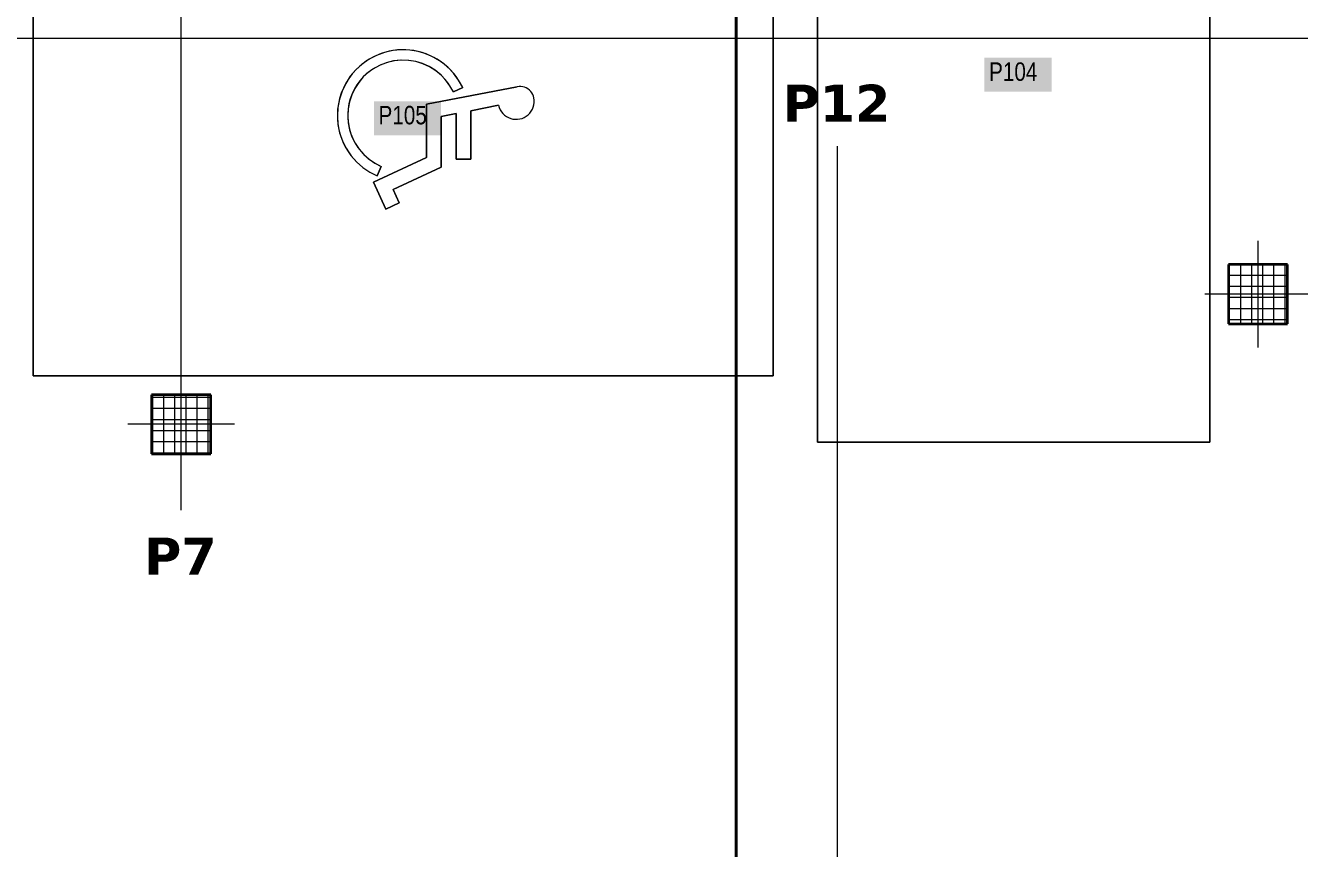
# Model space of a CAD drawing. Extents: x -882 to 613, y -179 to 366.
# Drawn here: x -3.4 to 168.7, y 63.8 to 175.1 of the extents above; entities that cross this region are included whole.
import ezdxf
from ezdxf.lldxf.tags import DXFTag

# ---------------------------------------------------------------- set-up
doc = ezdxf.new("R2010")
doc.units = 0
doc.layers.get('0').update_dxf_attribs({"lineweight": 13})
for name, color, linetype, lineweight, true_color in [('A-____-MATC-OTLN', 7, 'Strichpunkt - Mittel', 40, 0x0080ff), ('A-DETL-____-OTLN', 5, 'Continuous', 9, 0x0000ff), ('S-GRID-____-IDEN', 7, 'Continuous', 9, 0x5555aa)]:
    doc.layers.add(name, color=color, linetype=linetype, lineweight=lineweight, true_color=true_color)
for name, color, linetype, lineweight in [('C-PRKG-____-IDEN', 7, 'Continuous', 5), ('C-PRKG-____-OTLN', 7, 'Continuous', 9), ('S-COLS-____-MCUT', 7, 'Continuous', 35), ('S-COLS-____-OTLN', 7, 'Continuous', 9), ('S-GRID-____-OTLN', 7, 'Continuous', 5)]:
    doc.layers.add(name, color=color, linetype=linetype, lineweight=lineweight)
doc.styles.get("Standard").update_dxf_attribs({"font": 'arial.ttf'})
tags = doc.linetypes.add('_Rasterlinie_', pattern=[0.375, 0.2, -0.05, 0.075, -0.05]).pattern_tags.tags
tags[10:11] = [DXFTag(74, 4), DXFTag(75, 0), DXFTag(340, '0'), DXFTag(46, 1.0), DXFTag(50, 0.0), DXFTag(44, 0.0), DXFTag(45, 0.0)]
tags[8:9] = [DXFTag(74, 4), DXFTag(75, 0), DXFTag(340, '0'), DXFTag(46, 1.0), DXFTag(50, 0.0), DXFTag(44, 0.0), DXFTag(45, 0.0)]
tags[6:7] = [DXFTag(74, 4), DXFTag(75, 0), DXFTag(340, '0'), DXFTag(46, 1.0), DXFTag(50, 0.0), DXFTag(44, 0.0), DXFTag(45, 0.0)]
tags[4:5] = [DXFTag(74, 4), DXFTag(75, 0), DXFTag(340, '0'), DXFTag(46, 1.0), DXFTag(50, 0.0), DXFTag(44, 0.0), DXFTag(45, 0.0)]
tags = doc.linetypes.add('_Strichpunkt - Mittel_', pattern=[0.35, 0.15, -0.1, 0, -0.1]).pattern_tags.tags
tags[10:11] = [DXFTag(74, 4), DXFTag(75, 0), DXFTag(340, '0'), DXFTag(46, 1.0), DXFTag(50, 0.0), DXFTag(44, 0.0), DXFTag(45, 0.0)]
tags[8:9] = [DXFTag(74, 4), DXFTag(75, 0), DXFTag(340, '0'), DXFTag(46, 1.0), DXFTag(50, 0.0), DXFTag(44, 0.0), DXFTag(45, 0.0)]
tags[6:7] = [DXFTag(74, 4), DXFTag(75, 0), DXFTag(340, '0'), DXFTag(46, 1.0), DXFTag(50, 0.0), DXFTag(44, 0.0), DXFTag(45, 0.0)]
tags[4:5] = [DXFTag(74, 4), DXFTag(75, 0), DXFTag(340, '0'), DXFTag(46, 1.0), DXFTag(50, 0.0), DXFTag(44, 0.0), DXFTag(45, 0.0)]
tags = doc.linetypes.add('Strichpunkt - Mittel', pattern=[0.35, 0.15, -0.1, 0, -0.1]).pattern_tags.tags
tags[10:11] = [DXFTag(74, 4), DXFTag(75, 0), DXFTag(340, '0'), DXFTag(46, 1.0), DXFTag(50, 0.0), DXFTag(44, 0.0), DXFTag(45, 0.0)]
tags[8:9] = [DXFTag(74, 4), DXFTag(75, 0), DXFTag(340, '0'), DXFTag(46, 1.0), DXFTag(50, 0.0), DXFTag(44, 0.0), DXFTag(45, 0.0)]
tags[6:7] = [DXFTag(74, 4), DXFTag(75, 0), DXFTag(340, '0'), DXFTag(46, 1.0), DXFTag(50, 0.0), DXFTag(44, 0.0), DXFTag(45, 0.0)]
tags[4:5] = [DXFTag(74, 4), DXFTag(75, 0), DXFTag(340, '0'), DXFTag(46, 1.0), DXFTag(50, 0.0), DXFTag(44, 0.0), DXFTag(45, 0.0)]

# ---------------------------------------------------------------- blocks, each defined once
blk = doc.blocks.new('Referenz-A0UJ2JE1XE', base_point=(-855.98, -164.75))
at = {"layer": 'A-____-MATC-OTLN', "color": 0, "linetype": 'Strichpunkt - Mittel', "ltscale": 0.4}
blk.add_line((92.63, 354.65), (92.63, -164.75), dxfattribs=at)
at = {"layer": 'A-DETL-____-OTLN', "color": 0, "linetype": '_Strichpunkt - Mittel_', "ltscale": 0.13}
for p, q in [((163.13, 145.96), (163.13, 131.56)), ((170.33, 138.76), (155.93, 138.76)), ((24.83, 121.16), (10.43, 121.16))]:
    blk.add_line(p, q, dxfattribs=at)
at = {"layer": 'C-PRKG-____-IDEN', "color": 7, "linetype": 'Continuous', "ltscale": 0.13, "true_color": 0xffffff}
for points in [[(126.17, 166.1), (135.25, 166.1), (126.17, 170.7)], [(135.25, 166.1), (126.17, 170.7), (135.25, 170.7)], [(43.67, 160.23), (52.75, 160.23), (43.67, 164.83)], [(52.75, 160.23), (43.67, 164.83), (52.75, 164.83)]]:
    blk.add_solid(points, dxfattribs=at)
at = {"layer": 'C-PRKG-____-OTLN', "color": 0, "linetype": 'Continuous', "ltscale": 0.13}
for p, q in [((103.63, 118.77), (103.63, 218.75)), ((103.63, 218.75), (103.63, 118.77)), ((103.63, 118.77), (103.63, 218.75)), ((156.63, 118.77), (156.63, 218.75)), ((156.63, 118.77), (156.63, 218.75)), ((156.63, 218.75), (156.63, 118.77)), ((-2.37, 127.7), (-2.37, 198.09)), ((-2.37, 198.09), (-2.37, 127.7)), ((-2.37, 127.7), (-2.37, 198.09)), ((97.63, 127.7), (97.63, 198.09)), ((97.63, 127.7), (97.63, 198.09)), ((97.63, 198.09), (97.63, 127.7)), ((43.02, 170.49), (42.08, 169.84)), ((43.63, 170.83), (42.66, 170.27)), ((44.04, 171.02), (43.02, 170.49)), ((44.66, 171.27), (43.63, 170.83)), ((45.11, 171.42), (44.04, 171.02)), ((45.74, 171.58), (44.66, 171.27)), ((46.23, 171.67), (45.11, 171.42)), ((46.85, 171.75), (45.74, 171.58)), ((47.37, 171.78), (46.23, 171.67)), ((47.97, 171.78), (46.85, 171.75)), ((48.52, 171.74), (47.37, 171.78)), ((49.09, 171.66), (47.97, 171.78)), ((49.65, 171.55), (48.52, 171.74)), ((50.18, 171.41), (49.09, 171.66)), ((50.74, 171.22), (49.65, 171.55)), ((51.23, 171.02), (50.18, 171.41)), ((51.79, 170.75), (50.74, 171.22)), ((52.22, 170.5), (51.23, 171.02)), ((52.77, 170.15), (51.79, 170.75)), ((53.14, 169.87), (52.22, 170.5)), ((41.23, 169.07), (40.49, 168.19)), ((41.23, 169.07), (40.74, 168.51)), ((42.08, 169.84), (41.23, 169.07)), ((41.78, 169.58), (41.23, 169.07)), ((42.66, 170.27), (41.78, 169.58)), ((42.96, 168.75), (42.24, 168.1)), ((43.55, 169.17), (42.74, 168.57)), ((43.75, 169.3), (42.96, 168.75)), ((44.42, 169.66), (43.55, 169.17)), ((44.6, 169.74), (43.75, 169.3)), ((45.35, 170.03), (44.42, 169.66)), ((45.51, 170.08), (44.6, 169.74)), ((46.33, 170.27), (45.35, 170.03)), ((46.45, 170.29), (45.51, 170.08)), ((47.32, 170.38), (46.33, 170.27)), ((47.41, 170.38), (46.45, 170.29)), ((48.33, 170.35), (47.32, 170.38)), ((48.38, 170.35), (47.41, 170.38)), ((49.32, 170.19), (48.33, 170.35)), ((49.33, 170.19), (48.38, 170.35)), ((50.28, 169.9), (49.32, 170.19)), ((50.25, 169.91), (49.33, 170.19)), ((51.13, 169.51), (50.25, 169.91)), ((51.19, 169.48), (50.28, 169.9)), ((51.96, 169.01), (51.13, 169.51)), ((52.04, 168.95), (51.19, 169.48)), ((52.71, 168.4), (51.96, 169.01)), ((52.81, 168.3), (52.04, 168.95)), ((53.66, 169.43), (52.77, 170.15)), ((53.98, 169.12), (53.14, 169.87)), ((54.45, 168.6), (53.66, 169.43)), ((54.48, 168.56), (53.98, 169.12)), ((39.87, 167.23), (39.38, 166.2)), ((39.89, 167.28), (39.55, 166.61)), ((40.49, 168.19), (39.87, 167.23)), ((40.29, 167.91), (39.89, 167.28)), ((40.74, 168.51), (40.29, 167.91)), ((41.38, 167.02), (41.03, 166.43)), ((41.62, 167.36), (41.09, 166.55)), ((41.79, 167.58), (41.38, 167.02)), ((42.24, 168.1), (41.62, 167.36)), ((42.24, 168.1), (41.79, 167.58)), ((42.74, 168.57), (42.24, 168.1)), ((53.37, 167.7), (52.71, 168.4)), ((53.28, 167.81), (52.81, 168.3)), ((53.71, 167.26), (53.28, 167.81)), ((53.94, 166.92), (53.37, 167.7)), ((54.09, 166.69), (53.71, 167.26)), ((55.12, 167.67), (54.45, 168.6)), ((54.93, 167.97), (54.48, 168.56)), ((55.33, 167.33), (54.93, 167.96)), ((55.68, 166.67), (55.12, 167.67)), ((55.68, 166.67), (55.33, 167.33)), ((39.38, 166.2), (39.02, 165.11)), ((39.27, 165.92), (39.05, 165.21)), ((39.55, 166.61), (39.27, 165.92)), ((40.68, 165.68), (40.38, 164.76)), ((40.73, 165.81), (40.49, 165.16)), ((41.09, 166.55), (40.68, 165.68)), ((41.03, 166.43), (40.73, 165.81)), ((63.04, 166.79), (50.77, 164.41)), ((50.77, 164.41), (63.04, 166.79)), ((54.41, 166.08), (53.94, 166.92)), ((54.41, 166.08), (54.09, 166.69)), ((54.41, 166.08), (55.68, 166.67)), ((55.68, 166.67), (54.41, 166.08)), ((54.41, 166.08), (54.41, 166.08)), ((55.68, 166.67), (55.68, 166.67)), ((63.29, 166.82), (63.04, 166.79)), ((63.29, 166.82), (63.04, 166.79)), ((63.54, 166.82), (63.29, 166.82)), ((63.54, 166.82), (63.29, 166.82)), ((63.79, 166.79), (63.54, 166.82)), ((63.79, 166.79), (63.54, 166.82)), ((64.03, 166.72), (63.79, 166.79)), ((64.03, 166.72), (63.79, 166.79)), ((64.26, 166.62), (64.03, 166.72)), ((64.26, 166.62), (64.03, 166.72)), ((64.48, 166.5), (64.26, 166.62)), ((64.48, 166.5), (64.26, 166.62)), ((64.68, 166.34), (64.48, 166.5)), ((64.68, 166.34), (64.48, 166.5)), ((64.86, 166.16), (64.68, 166.34)), ((64.86, 166.16), (64.68, 166.34)), ((65.01, 165.96), (64.86, 166.16)), ((65.01, 165.96), (64.86, 166.16)), ((65.13, 165.75), (65.01, 165.96)), ((65.13, 165.75), (65.01, 165.96)), ((65.23, 165.51), (65.13, 165.75)), ((65.23, 165.51), (65.13, 165.75)), ((65.29, 165.27), (65.23, 165.51)), ((65.29, 165.27), (65.23, 165.51)), ((65.33, 164.96), (65.29, 165.27)), ((65.33, 164.96), (65.29, 165.27)), ((38.81, 163.98), (38.74, 162.84)), ((38.78, 163.74), (38.74, 162.99)), ((38.88, 164.48), (38.78, 163.74)), ((39.02, 165.11), (38.81, 163.98)), ((39.05, 165.21), (38.88, 164.48)), ((40.2, 163.81), (40.14, 162.85)), ((40.2, 163.81), (40.14, 163.13)), ((40.38, 164.76), (40.2, 163.81)), ((40.31, 164.49), (40.2, 163.81)), ((40.49, 165.16), (40.31, 164.49)), ((50.77, 164.41), (50.77, 157.21)), ((50.77, 157.21), (50.77, 164.41)), ((50.77, 164.41), (50.77, 164.41)), ((56.77, 163.53), (60.53, 164.27)), ((60.53, 164.27), (56.77, 163.54)), ((56.77, 163.54), (56.77, 163.53)), ((56.77, 157.01), (56.77, 163.53)), ((56.77, 163.53), (56.77, 157.01)), ((60.53, 164.27), (60.62, 163.97)), ((60.53, 164.27), (60.53, 164.27)), ((60.53, 164.27), (60.62, 163.97)), ((60.62, 163.97), (60.75, 163.68)), ((60.62, 163.97), (60.75, 163.68)), ((60.75, 163.68), (60.92, 163.41)), ((60.75, 163.68), (60.92, 163.41)), ((64.93, 163.46), (65.09, 163.73)), ((64.93, 163.46), (65.09, 163.73)), ((65.09, 163.73), (65.21, 164.03)), ((65.09, 163.73), (65.21, 164.03)), ((65.21, 164.03), (65.29, 164.33)), ((65.21, 164.03), (65.29, 164.33)), ((65.29, 164.33), (65.33, 164.64)), ((65.29, 164.33), (65.33, 164.64)), ((65.33, 164.64), (65.33, 164.96)), ((65.33, 164.64), (65.33, 164.96)), ((65.34, 164.8), (65.34, 164.81)), ((38.74, 162.99), (38.76, 162.24)), ((38.74, 162.89), (38.74, 162.89)), ((38.74, 162.84), (38.82, 161.7)), ((38.76, 162.24), (38.85, 161.5)), ((40.14, 163.13), (40.15, 162.44)), ((40.14, 162.85), (40.21, 161.89)), ((40.15, 162.44), (40.23, 161.75)), ((40.21, 161.89), (40.4, 160.94)), ((52.77, 162.76), (54.77, 163.15)), ((54.77, 163.15), (52.77, 162.76)), ((52.77, 155.93), (52.77, 162.76)), ((52.77, 162.76), (52.77, 155.93)), ((52.77, 162.76), (52.77, 162.76)), ((54.77, 163.15), (54.77, 157.01)), ((54.77, 157.01), (54.77, 163.15)), ((54.77, 163.15), (54.77, 163.15)), ((60.92, 163.41), (61.11, 163.16)), ((60.92, 163.41), (61.11, 163.16)), ((61.11, 163.16), (61.34, 162.95)), ((61.11, 163.16), (61.34, 162.95)), ((61.34, 162.95), (61.59, 162.76)), ((61.34, 162.95), (61.59, 162.76)), ((61.59, 162.76), (61.87, 162.61)), ((61.59, 162.76), (61.87, 162.61)), ((61.87, 162.61), (62.16, 162.49)), ((61.87, 162.61), (62.16, 162.49)), ((62.16, 162.49), (62.47, 162.41)), ((62.16, 162.49), (62.47, 162.41)), ((62.47, 162.41), (62.78, 162.38)), ((62.47, 162.41), (62.78, 162.38)), ((62.78, 162.38), (63.1, 162.38)), ((62.78, 162.38), (63.1, 162.38)), ((63.1, 162.38), (63.41, 162.43)), ((63.1, 162.38), (63.41, 162.43)), ((63.41, 162.43), (63.71, 162.51)), ((63.41, 162.43), (63.71, 162.51)), ((63.71, 162.51), (64, 162.63)), ((63.71, 162.51), (64, 162.63)), ((64, 162.63), (64.27, 162.79)), ((64, 162.63), (64.27, 162.79)), ((64.27, 162.79), (64.52, 162.99)), ((64.27, 162.79), (64.52, 162.99)), ((64.52, 162.99), (64.74, 163.21)), ((64.52, 162.99), (64.74, 163.21)), ((64.74, 163.21), (64.93, 163.46)), ((64.74, 163.21), (64.93, 163.46)), ((38.82, 161.7), (39.05, 160.57)), ((38.85, 161.5), (39, 160.77)), ((39, 160.77), (39.21, 160.05)), ((39.05, 160.57), (39.42, 159.49)), ((40.23, 161.75), (40.36, 161.07)), ((40.36, 161.07), (40.56, 160.41)), ((40.4, 160.94), (40.71, 160.03)), ((40.56, 160.41), (40.82, 159.77)), ((39.21, 160.05), (39.47, 159.35)), ((39.42, 159.49), (39.92, 158.46)), ((39.47, 159.35), (39.8, 158.68)), ((39.8, 158.68), (40.18, 158.04)), ((39.92, 158.46), (40.56, 157.51)), ((40.71, 160.03), (41.14, 159.16)), ((40.82, 159.77), (41.14, 159.16)), ((41.14, 159.16), (41.67, 158.36)), ((41.14, 159.16), (41.51, 158.58)), ((41.51, 158.58), (42.16, 157.78)), ((40.18, 158.04), (40.62, 157.43)), ((40.56, 157.51), (41.31, 156.64)), ((40.62, 157.43), (41.36, 156.59)), ((41.67, 158.36), (42.3, 157.63)), ((42.16, 157.78), (42.92, 157.07)), ((42.3, 157.63), (43.03, 156.99)), ((42.92, 157.07), (43.76, 156.48)), ((43.03, 156.99), (43.82, 156.44)), ((50.77, 157.21), (43.61, 153.87)), ((43.61, 153.87), (50.77, 157.21)), ((50.77, 157.21), (50.77, 157.21)), ((54.77, 157.01), (56.77, 157.01)), ((56.77, 157.01), (54.77, 157.01)), ((54.77, 157.01), (54.77, 157.01)), ((56.77, 157.01), (56.77, 157.01)), ((41.31, 156.64), (42.16, 155.88)), ((41.36, 156.59), (42.2, 155.85)), ((42.16, 155.88), (43.11, 155.24)), ((42.2, 155.85), (43.13, 155.23)), ((43.11, 155.24), (44.13, 154.72)), ((43.13, 155.23), (44.13, 154.72)), ((43.76, 156.48), (44.68, 156.01)), ((43.82, 156.44), (44.68, 156.01)), ((44.13, 154.72), (44.68, 156.01)), ((44.68, 156.01), (44.13, 154.72)), ((44.68, 156.01), (44.68, 156.01)), ((46.26, 152.9), (52.77, 155.93)), ((52.77, 155.93), (46.26, 152.9)), ((52.77, 155.93), (52.77, 155.93)), ((43.61, 153.87), (45.3, 150.24)), ((45.3, 150.25), (43.61, 153.87)), ((43.61, 153.87), (43.61, 153.87)), ((44.13, 154.72), (44.13, 154.72)), ((47.11, 151.09), (46.26, 152.9)), ((46.26, 152.9), (47.11, 151.09)), ((46.26, 152.9), (46.26, 152.9)), ((45.3, 150.24), (47.11, 151.09)), ((47.11, 151.09), (45.3, 150.25)), ((45.3, 150.25), (45.3, 150.24)), ((47.11, 151.09), (47.11, 151.09)), ((97.63, 127.7), (-2.37, 127.7)), ((-2.37, 127.7), (97.63, 127.7)), ((97.63, 127.7), (-2.37, 127.7)), ((-2.37, 127.7), (-2.37, 127.7)), ((97.63, 127.7), (97.63, 127.7)), ((156.63, 118.77), (103.63, 118.77)), ((103.63, 118.77), (156.63, 118.77)), ((156.63, 118.77), (103.63, 118.77)), ((103.63, 118.77), (103.63, 118.77)), ((156.63, 118.77), (156.63, 118.77))]:
    blk.add_line(p, q, dxfattribs=at)
at = {"layer": 'S-COLS-____-MCUT', "color": 0, "linetype": 'Continuous', "ltscale": 0.35}
for p, q in [((167.13, 142.76), (159.13, 142.76)), ((159.13, 142.76), (159.13, 134.76)), ((167.13, 134.76), (167.13, 142.76)), ((159.13, 134.76), (167.13, 134.76)), ((21.63, 125.16), (13.63, 125.16)), ((13.63, 125.16), (13.63, 117.16)), ((21.63, 117.16), (21.63, 125.16)), ((13.63, 117.16), (21.63, 117.16))]:
    blk.add_line(p, q, dxfattribs=at)
at = {"layer": 'S-COLS-____-OTLN', "color": 0, "linetype": 'Continuous', "ltscale": 0.13}
for p, q in [((159.13, 141.33), (167.13, 141.33)), ((159.29, 134.76), (159.29, 142.76)), ((160.79, 134.76), (160.79, 142.76)), ((162.29, 134.76), (162.29, 142.76)), ((163.79, 134.76), (163.79, 142.76)), ((165.29, 134.76), (165.29, 142.76)), ((166.79, 134.76), (166.79, 142.76)), ((159.13, 139.83), (167.13, 139.83)), ((159.13, 138.33), (167.13, 138.33)), ((159.13, 136.83), (167.13, 136.83)), ((159.13, 135.33), (167.13, 135.33)), ((13.63, 124.83), (21.63, 124.83)), ((13.79, 117.16), (13.79, 125.16)), ((15.29, 117.16), (15.29, 125.16)), ((16.79, 117.16), (16.79, 125.16)), ((18.29, 117.16), (18.29, 125.16)), ((19.79, 117.16), (19.79, 125.16)), ((21.29, 117.16), (21.29, 125.16)), ((13.63, 123.33), (21.63, 123.33)), ((13.63, 121.83), (21.63, 121.83)), ((13.63, 120.33), (21.63, 120.33)), ((13.63, 118.83), (21.63, 118.83)), ((13.63, 117.33), (21.63, 117.33))]:
    blk.add_line(p, q, dxfattribs=at)
at = {"layer": 'S-GRID-____-OTLN', "color": 0, "linetype": '_Rasterlinie_', "ltscale": 0.13}
for p, q in [((17.63, 109.57), (17.63, 354.65)), ((-855.98, 173.36), (368.1, 173.36)), ((106.33, -147.33), (106.33, 158.76))]:
    blk.add_line(p, q, dxfattribs=at)
at = {"layer": 'C-PRKG-____-IDEN', "color": 0, "linetype": 'Continuous', "ltscale": 0.13, "char_height": 2.5, "attachment_point": 1}
for s, insert in [('{\\W0.8;\\fArial;P104}', (126.8, 170.07)), ('{\\W0.8;\\fArial;P105}', (44.3, 164.2))]:
    blk.add_mtext(s, dxfattribs=dict(at, insert=insert))
at = {"layer": 'S-GRID-____-IDEN', "color": 0, "linetype": 'Continuous', "lineweight": 5, "ltscale": 0.13, "char_height": 5, "attachment_point": 1}
for s, insert in [('{\\fVerdana|b1|i0;P12}', (98.89, 167.06)), ('{\\fVerdana|b1|i0;P7}', (12.63, 105.86))]:
    blk.add_mtext(s, dxfattribs=dict(at, insert=insert))

msp = doc.modelspace()

# ---------------------------------------------------------------- block references
at = {"color": 9, "lineweight": 25, "ltscale": 0.25, "true_color": 0xc0c0c0}
msp.add_blockref('Referenz-A0UJ2JE1XE', (-855.98, -164.75), dxfattribs=at)

doc.saveas('drawing.dxf')
